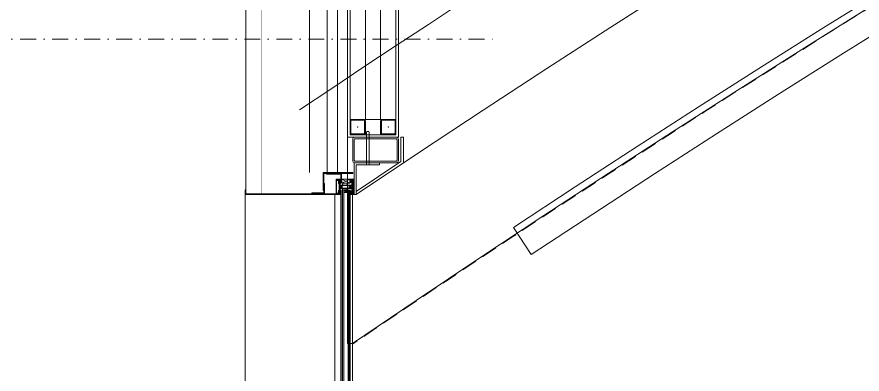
# Model space of a CAD drawing. Extents: x -1299 to 23780, y -3010 to 8106.
# Drawn here: x 12922.4 to 13254.9, y 1053.5 to 1193.8 of the extents above; entities that cross this region are included whole.
import ezdxf

# ---------------------------------------------------------------- set-up
doc = ezdxf.new("R2010")
doc.units = 0
doc.header["$LTSCALE"] = 25
doc.header["$MEASUREMENT"] = 0
for name, pattern in [('DASHDOT2', [0.5, 0.25, -0.125, 0, -0.125]), ('DOT2', [0.125, 0, -0.125]), ('HIDDEN', [0.375, 0.25, -0.125])]:
    doc.linetypes.add(name, pattern=pattern)
doc.layers.get('0').update_dxf_attribs({"color": 9, "lineweight": 9})
for name, color, linetype, lineweight in [('06B', 9, 'Continuous', 9), ('06C', 9, 'Continuous', 9), ('06D', 9, 'Continuous', 9), ('10', 9, 'Continuous', 9), ('11', 9, 'Continuous', 9), ('15', 9, 'Continuous', 9), ('20', 9, 'DOT2', 9), ('24', 9, 'DASHDOT2', 9), ('33', 9, 'BATTING', 9), ('35', 9, 'Continuous', 9), ('40', 9, 'Continuous', 9), ('40B', 9, 'Continuous', 9)]:
    doc.layers.add(name, color=color, linetype=linetype, lineweight=lineweight)
doc.linetypes.add('BATTING', pattern='A,0.0001,-0.1,[134,ltypeshp.shx,S=0.1,R=0,X=-0.1,Y=0],-0.2,[134,ltypeshp.shx,S=0.1,R=180,X=0.1,Y=0],-0.1', length=0.4001)

# ---------------------------------------------------------------- blocks, each defined once
blk = doc.blocks.new('*U486')
at = {"layer": '15'}
for p, q in [((-1.47, -18.95), (-274.83, -18.95)), ((-1.47, -19.35), (-274.83, -19.35)), ((-1.47, -19.42), (-274.83, -19.42)), ((-1.47, -19.82), (-274.83, -19.82)), ((-1.47, -21.42), (-274.83, -21.42)), ((-1.47, -22.02), (-274.83, -22.02)), ((-1.47, -22.1), (-274.83, -22.1)), ((-1.47, -22.7), (-274.83, -22.7))]:
    blk.add_line(p, q, dxfattribs=at)
blk = doc.blocks.new('P-AKS_AUDI')
at = {"layer": '24'}
blk.add_lwpolyline([(-3840, -1600), (-3500, -1600)], dxfattribs=at)
blk = doc.blocks.new('p-profil_bitis')
for p, q in [((-1.5, 2.16), (-3, 5.37)), ((-3, 2.16), (-1.5, 5.37)), ((1.2, 3.05), (2.2, 4.65)), ((2.2, 3.05), (1.2, 4.65))]:
    blk.add_line(p, q)
for points in [[(-2.9, 6.02), (-2.89, 6.01), (-2.88, 6), (-2.88, 6), (-2.87, 6), (-2.48, 6), (-2.47, 6), (-2.46, 6), (-2.46, 6.01), (-2.45, 6.02), (-2.43, 6.06), (-2.41, 6.08), (-2.4, 6.09), (-2.38, 6.09), (-2.37, 6.1), (-2.35, 6.09), (-2.33, 6.09), (-2.32, 6.08), (-2.3, 6.06), (-2.28, 6.01), (-2.27, 6.01), (-2.27, 6), (-2.26, 6), (-2.25, 6), (-1.76, 6), (-1.76, 5.49), (-1.76, 5.48), (-1.77, 5.47), (-1.77, 5.46), (-1.78, 5.46), (-1.79, 5.45), (-1.8, 5.45), (-1.81, 5.45), (-1.82, 5.46), (-1.83, 5.46), (-1.84, 5.47), (-1.89, 5.55), (-1.89, 5.56), (-1.9, 5.57), (-1.9, 5.57), (-1.91, 5.57), (-1.92, 5.57), (-1.93, 5.57), (-1.93, 5.56), (-1.94, 5.55), (-1.99, 5.46), (-1.99, 5.46), (-2, 5.46), (-2, 5.45), (-2.01, 5.45), (-2.02, 5.45), (-2.1, 5.45), (-2.11, 5.45), (-2.12, 5.45), (-2.12, 5.46), (-2.13, 5.46), (-2.13, 5.47), (-2.13, 5.47), (-2.14, 5.48), (-2.14, 5.5), (-2.23, 5.45), (-2.54, 5.45), (-2.62, 5.5), (-2.62, 5.48), (-2.63, 5.47), (-2.63, 5.46), (-2.63, 5.46), (-2.64, 5.45), (-2.65, 5.45), (-2.65, 5.45), (-2.74, 5.45), (-2.75, 5.45), (-2.76, 5.45), (-2.76, 5.46), (-2.77, 5.46), (-2.77, 5.46), (-2.82, 5.55), (-2.83, 5.56), (-2.83, 5.57), (-2.84, 5.57), (-2.85, 5.57), (-2.86, 5.57), (-2.86, 5.57), (-2.87, 5.56), (-2.87, 5.55), (-2.92, 5.47), (-2.93, 5.46), (-2.94, 5.46), (-2.95, 5.45), (-2.96, 5.45), (-2.97, 5.45), (-2.98, 5.46), (-2.99, 5.46), (-2.99, 5.47), (-3, 5.48), (-3, 5.49), (-3, 6.92), (-3, 6.93), (-3, 6.93), (-2.99, 6.94), (-2.99, 6.95), (-2.98, 6.95), (-2.97, 6.95), (-2.37, 6.95), (-2.36, 6.95), (-2.35, 6.95), (-2.35, 6.94), (-2.34, 6.93), (-2.34, 6.93), (-2.34, 6.92), (-2.34, 6.47), (-2.34, 6.44), (-2.32, 6.41), (-2.3, 6.38), (-2.28, 6.37), (-2.25, 6.35), (-2.22, 6.35), (-2.04, 6.35), (-2.03, 6.35), (-2.02, 6.35), (-2.01, 6.36), (-2, 6.37), (-1.99, 6.38), (-1.99, 6.39), (-1.99, 6.4), (-1.99, 6.54), (-2.05, 6.54), (-2.06, 6.54), (-2.08, 6.55), (-2.09, 6.55), (-2.09, 6.56), (-2.1, 6.58), (-2.1, 6.59), (-2.1, 6.6), (-2.1, 6.62), (-2.09, 6.63), (-2.08, 6.65), (-2.07, 6.66), (-2.05, 6.67), (-2.04, 6.68), (-2.02, 6.68), (-1.79, 6.68), (-1.78, 6.68), (-1.78, 6.68), (-1.77, 6.67), (-1.76, 6.66), (-1.76, 6.66), (-1.76, 6.65), (-1.76, 6.4), (-0.65, 6.4), (-0.62, 6.4), (-0.58, 6.39), (-0.56, 6.37), (-0.53, 6.35), (-0.51, 6.32), (-0.5, 6.28), (-0.5, 6.25), (-0.5, 2.04), (-0.5, 2.01), (-0.49, 1.99), (-0.47, 1.96), (-0.45, 1.94), (-0.42, 1.93), (-0.39, 1.92), (-0.36, 1.92), (-0.33, 1.93), (-0.31, 1.94), (-0.29, 1.96), (-0.27, 1.99), (-0.26, 2.01), (-0.25, 2.04), (-0.25, 2.25), (-0.25, 2.26), (-0.25, 2.26), (-0.25, 2.27), (-0.24, 2.28), (-0.23, 2.28), (-0.23, 2.28), (0.22, 2.28), (0.23, 2.28), (0.24, 2.28), (0.25, 2.27), (0.25, 2.26), (0.25, 2.26), (0.26, 2.25), (0.26, 2.04), (0.26, 2.01), (0.27, 1.99), (0.29, 1.96), (0.31, 1.94), (0.33, 1.93), (0.36, 1.92), (0.39, 1.92), (0.42, 1.93), (0.45, 1.94), (0.47, 1.96), (0.49, 1.99), (0.5, 2.01), (0.5, 2.04), (0.5, 6.25), (0.51, 6.29), (0.52, 6.33), (0.54, 6.36), (0.58, 6.38), (0.61, 6.4), (0.65, 6.4), (1.76, 6.4), (1.76, 6.65), (1.76, 6.66), (1.76, 6.66), (1.77, 6.67), (1.77, 6.67), (1.78, 6.68), (1.78, 6.68), (1.79, 6.68), (2.02, 6.68), (2.04, 6.68), (2.06, 6.67), (2.08, 6.66), (2.09, 6.64), (2.1, 6.62), (2.1, 6.6), (2.1, 6.59), (2.1, 6.58), (2.1, 6.57), (2.09, 6.56), (2.08, 6.55), (2.07, 6.54), (2.06, 6.54), (2.05, 6.54), (1.99, 6.54), (1.99, 6.4), (1.99, 6.39), (1.99, 6.38), (2, 6.37), (2.01, 6.36), (2.02, 6.35), (2.03, 6.35), (2.04, 6.35), (2.22, 6.35), (2.25, 6.35), (2.28, 6.37), (2.3, 6.38), (2.32, 6.41), (2.34, 6.44), (2.34, 6.47), (2.34, 6.92), (2.34, 6.93), (2.34, 6.93), (2.35, 6.94), (2.35, 6.95), (2.36, 6.95), (2.37, 6.95), (2.97, 6.95), (2.98, 6.95), (2.98, 6.95), (2.99, 6.94), (2.99, 6.94), (3, 6.93), (3, 6.93), (3, 6.92), (3, 5.49), (3, 5.48), (3, 5.47), (2.99, 5.46), (2.98, 5.46), (2.97, 5.45), (2.96, 5.45), (2.96, 5.45), (2.95, 5.45), (2.94, 5.46), (2.93, 5.46), (2.92, 5.47), (2.87, 5.55), (2.87, 5.56), (2.86, 5.57), (2.86, 5.57), (2.85, 5.57), (2.84, 5.57), (2.83, 5.57), (2.83, 5.56), (2.82, 5.55), (2.77, 5.46), (2.77, 5.46), (2.76, 5.46), (2.76, 5.45), (2.75, 5.45), (2.74, 5.45), (2.65, 5.45), (2.65, 5.45), (2.64, 5.45), (2.63, 5.46), (2.63, 5.46), (2.63, 5.47), (2.62, 5.48), (2.62, 5.5), (2.53, 5.45), (2.22, 5.45), (2.13, 5.5), (2.13, 5.48), (2.13, 5.47), (2.13, 5.47), (2.13, 5.46), (2.12, 5.46), (2.12, 5.45), (2.11, 5.45), (2.1, 5.45), (2.02, 5.45), (2.01, 5.45), (2, 5.45), (1.99, 5.46), (1.99, 5.46), (1.94, 5.55), (1.93, 5.56), (1.93, 5.57), (1.92, 5.57), (1.91, 5.57), (1.9, 5.57), (1.9, 5.57), (1.89, 5.56), (1.89, 5.55), (1.84, 5.47), (1.83, 5.46), (1.82, 5.46), (1.81, 5.45), (1.8, 5.45), (1.79, 5.45), (1.78, 5.46), (1.77, 5.46), (1.77, 5.47), (1.76, 5.48), (1.76, 5.49), (1.76, 6), (2.25, 6), (2.26, 6), (2.26, 6), (2.27, 6.01), (2.27, 6.01), (2.28, 6.01), (2.3, 6.06), (2.31, 6.07), (2.33, 6.09), (2.34, 6.09), (2.36, 6.1), (2.37, 6.1), (2.39, 6.09), (2.4, 6.09), (2.42, 6.07), (2.43, 6.06), (2.45, 6.02), (2.46, 6.01), (2.46, 6), (2.47, 6), (2.48, 6), (2.87, 6), (2.88, 6), (2.88, 6), (2.89, 6.01), (2.9, 6.02), (2.9, 6.02), (2.9, 6.03), (2.9, 6.04), (2.9, 6.05), (2.87, 6.1), (2.86, 6.11), (2.85, 6.11), (2.84, 6.12), (2.83, 6.12), (2.82, 6.12), (2.81, 6.12), (2.8, 6.11), (2.79, 6.11), (2.78, 6.1), (2.74, 6.02), (2.73, 6.01), (2.72, 6.01), (2.72, 6), (2.71, 6), (2.7, 6), (2.69, 6.01), (2.69, 6.01), (2.68, 6.02), (2.64, 6.1), (2.63, 6.11), (2.62, 6.11), (2.61, 6.12), (2.6, 6.12), (2.59, 6.12), (2.58, 6.12), (2.57, 6.11), (2.56, 6.11), (2.55, 6.1), (2.51, 6.02), (2.5, 6.01), (2.5, 6.01), (2.49, 6), (2.48, 6), (2.48, 6), (2.47, 6), (2.46, 6.01), (2.46, 6.01), (2.45, 6.02), (2.41, 6.1), (2.4, 6.11), (2.39, 6.11), (2.38, 6.12), (2.37, 6.12), (2.36, 6.12), (2.35, 6.12), (2.34, 6.11), (2.33, 6.11), (2.32, 6.1), (2.28, 6.02), (2.27, 6.01), (2.26, 6.01), (2.26, 6), (2.25, 6), (2.24, 6), (2.24, 6.01), (2.23, 6.01), (2.22, 6.02), (2.18, 6.1), (2.17, 6.11), (2.16, 6.11), (2.15, 6.12), (2.14, 6.12), (2.13, 6.12), (2.12, 6.12), (2.11, 6.11), (2.1, 6.11), (2.09, 6.1), (2.05, 6.02), (2.04, 6.01), (2.03, 6.01), (2.03, 6), (2.02, 6), (2.01, 6), (2.01, 6.01), (2, 6.01), (1.99, 6.02), (1.95, 6.1), (1.94, 6.11), (1.93, 6.11), (1.92, 6.12), (1.91, 6.12), (1.9, 6.12), (1.89, 6.12), (1.88, 6.11), (1.87, 6.11), (1.86, 6.1), (1.82, 6.02), (1.81, 6.01), (1.81, 6.01), (1.8, 6), (1.79, 6), (1.78, 6), (1.77, 6.01), (1.77, 6.01), (1.76, 6.02), (1.76, 6.02), (1.76, 6.03), (1.76, 6.17), (1.76, 6.18), (1.76, 6.19), (1.75, 6.19), (1.74, 6.2), (1.74, 6.2), (1.73, 6.2), (0.8, 6.2), (0.8, 6.23), (0.79, 6.25), (0.77, 6.27), (0.76, 6.28), (0.73, 6.3), (0.71, 6.3), (0.68, 6.3), (0.66, 6.29), (0.64, 6.28), (0.62, 6.26), (0.61, 6.24), (0.6, 6.22), (0.6, 6.2), (0.6, 6.17), (0.61, 6.15), (0.63, 6.13), (0.65, 6.12), (0.65, 4.3), (1.25, 4.41), (1.26, 4.41), (1.27, 4.4), (1.28, 4.4), (1.29, 4.39), (1.3, 4.38), (1.3, 4.38), (1.3, 4.37), (1.3, 4.36), (1.29, 4.35), (1.29, 4.34), (1.28, 4.33), (1.27, 4.33), (0.65, 4.15), (0.65, 2.51), (1.25, 2.62), (1.26, 2.62), (1.27, 2.61), (1.28, 2.61), (1.29, 2.6), (1.3, 2.59), (1.3, 2.59), (1.3, 2.58), (1.3, 2.57), (1.29, 2.56), (1.29, 2.55), (1.28, 2.54), (1.27, 2.54), (0.64, 2.36), (0.62, 2.35), (0.6, 2.33), (0.59, 2.32), (0.58, 2.3), (0.58, 2.28), (0.58, 1.97), (0.7, 1.97), (0.7, 1.83), (0.26, 1.83), (0.14, 1.95), (0.14, 2.05), (0.14, 2.06), (0.14, 2.06), (0.13, 2.07), (0.13, 2.07), (0.12, 2.08), (0.12, 2.08), (0.11, 2.08), (-0.11, 2.08), (-0.12, 2.08), (-0.12, 2.08), (-0.13, 2.07), (-0.13, 2.07), (-0.14, 2.06), (-0.14, 2.06), (-0.14, 2.05), (-0.14, 1.95), (-0.26, 1.83), (-0.7, 1.83), (-0.7, 1.97), (-0.58, 1.97), (-0.58, 2.28), (-0.58, 2.3), (-0.59, 2.32), (-0.6, 2.34), (-0.62, 2.35), (-0.64, 2.36), (-1.27, 2.54), (-1.28, 2.54), (-1.29, 2.55), (-1.29, 2.56), (-1.3, 2.57), (-1.3, 2.58), (-1.3, 2.59), (-1.3, 2.59), (-1.29, 2.6), (-1.28, 2.61), (-1.27, 2.61), (-1.26, 2.62), (-1.25, 2.62), (-0.65, 2.51), (-0.65, 4.15), (-1.27, 4.33), (-1.28, 4.33), (-1.29, 4.34), (-1.29, 4.35), (-1.3, 4.36), (-1.3, 4.37), (-1.3, 4.38), (-1.3, 4.38), (-1.29, 4.39), (-1.28, 4.4), (-1.27, 4.4), (-1.26, 4.41), (-1.25, 4.41), (-0.65, 4.3), (-0.65, 6.12), (-0.63, 6.13), (-0.61, 6.15), (-0.6, 6.17), (-0.6, 6.2), (-0.6, 6.22), (-0.61, 6.24), (-0.62, 6.26), (-0.64, 6.28), (-0.66, 6.29), (-0.68, 6.3), (-0.71, 6.3), (-0.73, 6.3), (-0.76, 6.28), (-0.77, 6.27), (-0.79, 6.25), (-0.8, 6.23), (-0.8, 6.2), (-1.73, 6.2), (-1.74, 6.2), (-1.74, 6.2), (-1.75, 6.19), (-1.76, 6.19), (-1.76, 6.18), (-1.76, 6.17), (-1.76, 6.03), (-1.76, 6.02), (-1.76, 6.02), (-1.77, 6.01), (-1.78, 6.01), (-1.78, 6), (-1.79, 6), (-1.8, 6), (-1.81, 6.01), (-1.81, 6.01), (-1.82, 6.02), (-1.86, 6.1), (-1.87, 6.11), (-1.88, 6.11), (-1.89, 6.12), (-1.9, 6.12), (-1.91, 6.12), (-1.92, 6.12), (-1.93, 6.11), (-1.94, 6.11), (-1.95, 6.1), (-1.99, 6.02), (-2, 6.01), (-2.01, 6.01), (-2.01, 6), (-2.02, 6), (-2.03, 6), (-2.03, 6.01), (-2.04, 6.01), (-2.05, 6.02), (-2.09, 6.1), (-2.1, 6.11), (-2.11, 6.11), (-2.12, 6.12), (-2.13, 6.12), (-2.14, 6.12), (-2.15, 6.12), (-2.16, 6.11), (-2.17, 6.11), (-2.18, 6.1), (-2.22, 6.02), (-2.23, 6.01), (-2.24, 6.01), (-2.24, 6), (-2.25, 6), (-2.26, 6), (-2.26, 6.01), (-2.27, 6.01), (-2.28, 6.02), (-2.32, 6.1), (-2.33, 6.11), (-2.34, 6.11), (-2.35, 6.12), (-2.36, 6.12), (-2.37, 6.12), (-2.38, 6.12), (-2.39, 6.11), (-2.4, 6.11), (-2.41, 6.1), (-2.45, 6.02), (-2.46, 6.01), (-2.46, 6.01), (-2.47, 6), (-2.48, 6), (-2.48, 6), (-2.49, 6), (-2.5, 6.01), (-2.5, 6.01), (-2.51, 6.02), (-2.55, 6.1), (-2.56, 6.11), (-2.57, 6.11), (-2.58, 6.12), (-2.59, 6.12), (-2.6, 6.12), (-2.61, 6.12), (-2.62, 6.11), (-2.63, 6.11), (-2.64, 6.1), (-2.68, 6.02), (-2.69, 6.01), (-2.69, 6.01), (-2.7, 6), (-2.71, 6), (-2.72, 6), (-2.73, 6.01), (-2.73, 6.01), (-2.74, 6.02), (-2.78, 6.1), (-2.79, 6.11), (-2.8, 6.11), (-2.81, 6.12), (-2.82, 6.12), (-2.83, 6.12), (-2.84, 6.12), (-2.85, 6.11), (-2.86, 6.11), (-2.87, 6.1), (-2.9, 6.05), (-2.9, 6.04), (-2.9, 6.03)], [(-2.81, 6.34), (-2.81, 6.33), (-2.8, 6.33), (-2.8, 6.32), (-2.79, 6.32), (-2.78, 6.32), (-2.56, 6.32), (-2.55, 6.32), (-2.55, 6.32), (-2.54, 6.33), (-2.54, 6.33), (-2.53, 6.34), (-2.53, 6.34), (-2.53, 6.35), (-2.53, 6.77), (-2.53, 6.78), (-2.53, 6.78), (-2.54, 6.79), (-2.54, 6.79), (-2.55, 6.8), (-2.55, 6.8), (-2.56, 6.8), (-2.78, 6.8), (-2.79, 6.8), (-2.79, 6.8), (-2.8, 6.79), (-2.8, 6.79), (-2.81, 6.78), (-2.81, 6.77)], [(2.53, 6.35), (2.53, 6.34), (2.54, 6.33), (2.54, 6.33), (2.55, 6.32), (2.55, 6.32), (2.56, 6.32), (2.78, 6.32), (2.79, 6.32), (2.79, 6.32), (2.8, 6.33), (2.81, 6.33), (2.81, 6.34), (2.81, 6.35), (2.81, 6.77), (2.81, 6.78), (2.81, 6.78), (2.8, 6.79), (2.8, 6.79), (2.79, 6.8), (2.79, 6.8), (2.78, 6.8), (2.56, 6.8), (2.55, 6.8), (2.55, 6.8), (2.54, 6.79), (2.54, 6.79), (2.53, 6.78), (2.53, 6.77)], [(-3, 5.37), (-1.5, 5.37), (-1.5, 2.16), (-3, 2.16)], [(-2.68, 5.61), (-2.67, 5.59), (-2.67, 5.58), (-2.65, 5.58), (-2.64, 5.57), (-2.63, 5.57), (-2.62, 5.57), (-2.62, 5.53), (-2.58, 5.57), (-2.17, 5.57), (-2.14, 5.53), (-2.14, 5.57), (-2.13, 5.57), (-2.12, 5.57), (-2.11, 5.57), (-2.1, 5.58), (-2.09, 5.59), (-2.08, 5.6), (-2.08, 5.61), (-2.08, 5.62), (-2.08, 5.68), (-2.21, 5.81), (-2.55, 5.81), (-2.68, 5.68), (-2.68, 5.62)], [(1.2, 3.05), (1.2, 4.65), (2.2, 4.65), (2.2, 3.05)], [(2.13, 5.57), (2.13, 5.53), (2.17, 5.57), (2.58, 5.57), (2.62, 5.53), (2.62, 5.57), (2.63, 5.57), (2.64, 5.57), (2.65, 5.57), (2.66, 5.58), (2.67, 5.59), (2.68, 5.6), (2.68, 5.61), (2.68, 5.62), (2.68, 5.68), (2.55, 5.81), (2.21, 5.81), (2.08, 5.68), (2.08, 5.62), (2.08, 5.61), (2.08, 5.6), (2.09, 5.59), (2.1, 5.58), (2.11, 5.57), (2.12, 5.57)], [(2.85, 0.85), (2.85, 1), (2.77, 1.14), (2.89, 1.5), (3, 1.5), (3, 0.1), (2.9, 0), (-2.9, 0), (-3, 0.1), (-3, 1.5), (-2.89, 1.5), (-2.77, 1.14), (-2.85, 0.99), (-2.85, 0.85), (-2.87, 0.85), (-2.87, 0.5), (-2.82, 0.45), (-2.47, 0.45), (-2.47, 0.37), (-2.52, 0.32), (-2.82, 0.32), (-2.87, 0.27), (-2.87, 0.18), (-2.82, 0.13), (2.82, 0.13), (2.87, 0.18), (2.87, 0.27), (2.82, 0.32), (2.52, 0.32), (2.47, 0.37), (2.47, 0.45), (2.82, 0.45), (2.87, 0.5), (2.87, 0.85)], [(-2.8, 0.99), (-2.69, 0.82), (-2.63, 0.73), (-2.54, 0.57), (-2.5, 0.55), (-2.47, 0.56), (-2.45, 0.6), (-2.45, 0.85), (-2.4, 0.9), (-1.53, 0.9), (-1.42, 0.94), (-1.38, 1.05), (-1.38, 1.13), (-1.33, 1.18), (-0.02, 1.18), (-0.01, 1.2), (0.01, 1.2), (0.03, 1.18), (1.33, 1.18), (1.38, 1.13), (1.38, 1.05), (1.42, 0.94), (1.53, 0.9), (2.4, 0.9), (2.45, 0.85), (2.45, 0.6), (2.47, 0.56), (2.5, 0.55), (2.54, 0.57), (2.63, 0.73), (2.8, 0.99), (2.78, 1.04), (2.71, 1.07), (2.7, 1.11), (2.7, 1.13), (2.8, 1.5), (2.48, 1.5), (2.4, 1.42), (2.4, 1.36), (2.52, 1.36), (2.52, 1.2), (2.42, 1.1), (1.58, 1.1), (1.58, 1.36), (1.7, 1.36), (1.7, 1.42), (1.62, 1.5), (-1.62, 1.5), (-1.7, 1.42), (-1.7, 1.36), (-1.58, 1.36), (-1.58, 1.1), (-2.42, 1.1), (-2.52, 1.2), (-2.52, 1.36), (-2.4, 1.36), (-2.4, 1.42), (-2.48, 1.5), (-2.8, 1.5), (-2.7, 1.13), (-2.7, 1.11), (-2.71, 1.07), (-2.78, 1.03)]]:
    blk.add_lwpolyline(points, close=True)
for points in [[(0.35, 6.5), (0.3, 6.68), (0.2, 6.79), (0.02, 6.85), (-0.16, 6.81), (-0.3, 6.68), (-0.35, 6.5), (-0.35, 6.55), (-0.36, 6.6), (-0.37, 6.65), (-0.39, 6.69), (-0.42, 6.74), (-0.45, 6.78), (-0.48, 6.82), (-0.52, 6.85), (-0.56, 6.88), (-0.6, 6.9), (-0.65, 6.92), (-0.7, 6.94), (-0.75, 6.95), (-0.8, 6.95), (-1.4, 6.95), (-1.54, 6.89), (-1.6, 6.85), (-2.1, 6.85), (-2.25, 6.78), (-2.3, 6.65), (-2.3, 6.6), (-2.25, 6.47), (-2.14, 6.4), (-2.04, 6.39), (-2.01, 6.53), (-2.11, 6.55), (-2.15, 6.6), (-2.15, 6.65), (-2.1, 6.7), (-1.6, 6.7), (-1.46, 6.76), (-1.4, 6.8), (-0.8, 6.8), (-0.64, 6.75), (-0.55, 6.66), (-0.5, 6.5), (-0.5, 5.15), (-0.4, 5.01), (-0.27, 5.02), (-0.2, 5.17), (-0.25, 5.2), (-0.2, 5.23), (-0.2, 5.35), (-0.25, 5.38), (-0.2, 5.41), (-0.2, 5.53), (-0.25, 5.56), (-0.2, 5.59), (-0.2, 5.71), (-0.25, 5.74), (-0.2, 5.77), (-0.2, 5.89), (-0.25, 5.92), (-0.2, 5.95), (-0.2, 6.07), (-0.25, 6.1), (-0.2, 6.13), (-0.2, 6.25), (-0.25, 6.28), (-0.2, 6.31), (-0.2, 6.5), (-0.12, 6.66), (0.02, 6.7), (0.12, 6.66), (0.2, 6.5), (0.2, 6.4), (0.25, 6.37), (0.2, 6.34), (0.2, 6.22), (0.25, 6.19), (0.2, 6.16), (0.2, 6.04), (0.25, 6.01), (0.2, 5.98), (0.2, 5.86), (0.25, 5.83), (0.2, 5.8), (0.2, 5.68), (0.25, 5.65), (0.2, 5.62), (0.2, 5.5), (0.25, 5.47), (0.2, 5.44), (0.2, 5.32), (0.25, 5.29), (0.2, 5.26), (0.2, 5.15), (0.3, 5.01), (0.4, 5.01), (0.5, 5.15), (0.5, 6.5), (0.55, 6.66), (0.64, 6.75), (0.8, 6.8), (1.4, 6.8), (1.46, 6.76), (1.6, 6.7), (2.1, 6.7), (2.15, 6.65), (2.15, 6.6), (2.11, 6.55), (2.01, 6.53), (2.04, 6.39), (2.13, 6.4), (2.25, 6.47), (2.3, 6.6), (2.3, 6.65), (2.23, 6.8), (2.1, 6.85), (1.6, 6.85), (1.54, 6.89), (1.4, 6.95), (0.8, 6.95), (0.75, 6.95), (0.7, 6.94), (0.65, 6.92), (0.61, 6.9), (0.56, 6.88), (0.52, 6.85), (0.48, 6.82), (0.45, 6.78), (0.42, 6.74), (0.4, 6.69), (0.38, 6.65), (0.36, 6.6), (0.35, 6.55), (0.35, 6.5), (0.35, 5.15)], [(-0.35, 6.5), (-0.35, 5.15)]]:
    blk.add_lwpolyline(points)
for points in [[(-1.77, 1.34, -10), (-1.77, 1.49, -10), (-1.76, 1.51, -10), (-1.73, 1.52, -10), (-1.64, 1.5, -10), (-1.48, 1.5, -10), (-1.48, 1.74, -10), (-1.52, 1.81, -10), (-1.54, 1.83, -10), (-1.57, 1.81, -10), (-1.62, 1.73, -10), (-1.65, 1.71, -10), (-1.69, 1.73, -10), (-1.74, 1.81, -10), (-1.77, 1.83, -10), (-1.79, 1.81, -10), (-1.84, 1.73, -10), (-1.88, 1.71, -10), (-1.91, 1.73, -10), (-1.96, 1.81, -10), (-1.99, 1.83, -10), (-2.01, 1.81, -10), (-2.06, 1.73, -10), (-2.09, 1.71, -10), (-2.13, 1.73, -10), (-2.18, 1.81, -10), (-2.2, 1.83, -10), (-2.23, 1.81, -10), (-2.28, 1.73, -10), (-2.31, 1.71, -10), (-2.35, 1.73, -10), (-2.4, 1.81, -10), (-2.42, 1.83, -10), (-2.45, 1.81, -10), (-2.5, 1.73, -10), (-2.53, 1.71, -10), (-2.57, 1.73, -10), (-2.62, 1.81, -10), (-2.64, 1.83, -10), (-2.67, 1.81, -10), (-2.74, 1.69, -10), (-2.86, 1.65, -10), (-2.95, 1.78, -10), (-3.09, 1.83, -10), (-3.21, 1.83, -10), (-3.23, 1.82, -10), (-3.24, 1.79, -10), (-3.23, 1.78, -10), (-3.14, 1.76, -10), (-3.02, 1.69, -10), (-2.98, 1.62, -10), (-2.98, 1.5, -10), (-2.55, 1.5, -10), (-2.46, 1.52, -10), (-2.45, 1.52, -10), (-2.44, 1.52, -10), (-2.43, 1.49, -10), (-2.43, 1.34, -10), (-2.54, 1.34, -10), (-2.54, 1.31, -10), (-2.38, 1.16, -10), (-2.34, 1.14, -10), (-2.22, 1.2, -10), (-1.97, 1.2, -10), (-1.86, 1.14, -10), (-1.8, 1.16, -10), (-1.66, 1.31, -10), (-1.66, 1.34, -10), (-1.77, 1.34, -10)], [(-1.89, 1.35, -10), (-1.93, 1.31, -10), (-2.26, 1.31, -10), (-2.31, 1.35, -10), (-2.31, 1.47, -10), (-2.26, 1.51, -10), (-1.93, 1.51, -10), (-1.89, 1.47, -10), (-1.89, 1.46, -10), (-1.89, 1.35, -10)], [(1.76, 1.34, -10), (1.76, 1.49, -10), (1.76, 1.51, -10), (1.73, 1.52, -10), (1.64, 1.5, -10), (1.48, 1.5, -10), (1.48, 1.74, -10), (1.52, 1.81, -10), (1.54, 1.83, -10), (1.57, 1.81, -10), (1.62, 1.73, -10), (1.65, 1.71, -10), (1.69, 1.73, -10), (1.74, 1.81, -10), (1.76, 1.83, -10), (1.79, 1.81, -10), (1.84, 1.73, -10), (1.88, 1.71, -10), (1.91, 1.73, -10), (1.96, 1.81, -10), (1.99, 1.83, -10), (2.01, 1.81, -10), (2.06, 1.73, -10), (2.09, 1.71, -10), (2.13, 1.73, -10), (2.18, 1.81, -10), (2.2, 1.83, -10), (2.23, 1.81, -10), (2.28, 1.73, -10), (2.31, 1.71, -10), (2.35, 1.73, -10), (2.4, 1.81, -10), (2.42, 1.83, -10), (2.45, 1.81, -10), (2.5, 1.73, -10), (2.53, 1.71, -10), (2.57, 1.73, -10), (2.62, 1.81, -10), (2.64, 1.83, -10), (2.67, 1.81, -10), (2.74, 1.69, -10), (2.86, 1.65, -10), (2.95, 1.78, -10), (3.09, 1.83, -10), (3.21, 1.83, -10), (3.23, 1.82, -10), (3.24, 1.79, -10), (3.23, 1.78, -10), (3.14, 1.76, -10), (3.02, 1.69, -10), (2.98, 1.62, -10), (2.98, 1.5, -10), (2.55, 1.5, -10), (2.46, 1.52, -10), (2.45, 1.52, -10), (2.44, 1.52, -10), (2.42, 1.49, -10), (2.42, 1.34, -10), (2.53, 1.34, -10), (2.53, 1.31, -10), (2.38, 1.16, -10), (2.34, 1.14, -10), (2.22, 1.2, -10), (1.97, 1.2, -10), (1.86, 1.14, -10), (1.8, 1.16, -10), (1.65, 1.31, -10), (1.65, 1.34, -10), (1.76, 1.34, -10)], [(1.88, 1.35, -10), (1.93, 1.31, -10), (2.26, 1.31, -10), (2.3, 1.35, -10), (2.3, 1.47, -10), (2.26, 1.51, -10), (1.93, 1.51, -10), (1.89, 1.47, -10), (1.88, 1.46, -10), (1.88, 1.35, -10)]]:
    blk.add_polyline3d(points)
blk = doc.blocks.new('prf-60x60')
for points in [[(-2.5, -6), (2.5, -6, 0.414214), (3, -5.5), (3, -0.5, 0.414214), (2.5, 0), (-2.5, 0, 0.414214), (-3, -0.5), (-3, -5.5, 0.414214)], [(-2.5, -5.7), (2.5, -5.7, 0.414214), (2.7, -5.5), (2.7, -0.5, 0.414214), (2.5, -0.3), (-2.5, -0.3, 0.414214), (-2.7, -0.5), (-2.7, -5.5, 0.414214)]]:
    blk.add_lwpolyline(points, format="xyb", close=True)
at = {"color": 252}
blk.add_point((0, -3), dxfattribs=at)
blk = doc.blocks.new('p-2. kat planı')
at = {"layer": '06C'}
blk.add_lwpolyline([(13012.5, 1124.33), (13012.5, 1124.33), (13012.5, 2865), (16712.5, 2865), (16712.49, 2206.39)], dxfattribs=at)
blk.add_lwpolyline([(13012.5, 1124.33), (13012.5, 1124.33), (13012.5, 2865), (16712.5, 2865), (16712.49, 2206.39)], dxfattribs=at)
at = {"layer": '06D'}
for points in [[(13037.5, 1132.63), (13037.5, 1452.1)], [(13044.5, 1132.63), (13044.5, 1450.03), (13052.5, 1450.03)], [(13052.5, 1146.51), (13052.5, 1132.63)], [(15478.82, 284.7), (13012.2, 284.7), (13012.2, 1124.03)], [(13047.5, 1124.03), (13047.5, 320), (15478.82, 320)]]:
    blk.add_lwpolyline(points, dxfattribs=at)
blk.add_lwpolyline([(13059.5, 1444), (13065.5, 1444), (13065.5, 1153.51), (13059.5, 1153.51)], close=True, dxfattribs=at)
at = {"layer": '10'}
for points, const_width in [([(13018.5, 1124.33), (13018.5, 2859), (16706.5, 2859), (16706.5, 2206.39)], 0.2), ([(13018.5, 1124.33), (13018.5, 2859), (16706.5, 2859), (16706.5, 2206.39)], 0.2), ([(13041.5, 1124.63), (13041.5, 1456.81)], 0.1)]:
    blk.add_lwpolyline(points, dxfattribs=dict(at, const_width=const_width))
blk.add_lwpolyline([(13060.97, 1135.71), (13060.97, 1148.53), (13060.84, 1148.71), (13060.09, 1148.71), (13059.97, 1148.53), (13059.97, 1135.71)], dxfattribs=at)
for points in [[(13054.5, 1145.81), (13054.5, 1137.21, 0.412203), (13055.2, 1136.51), (13071.8, 1136.51, 0.414214), (13072.5, 1137.21), (13072.5, 1145.81, 0.414214), (13071.8, 1146.51), (13055.2, 1146.51, 0.414214), (13054.5, 1145.81), (13054.5, 1137.21)], [(13055.06, 1137.49), (13055.06, 1145.53, -0.414214), (13055.48, 1145.95), (13071.52, 1145.95, -0.414214), (13071.94, 1145.53), (13071.94, 1137.49, -0.414214), (13071.52, 1137.07), (13055.48, 1137.07, -0.414214), (13055.06, 1137.49, -1)]]:
    blk.add_lwpolyline(points, format="xyb", dxfattribs=at)
for points in [[(13065.07, 1136.51), (13055.07, 1136.51), (13055.07, 1124.03), (13055.87, 1124.03), (13055.87, 1135.71), (13055.87, 1135.71), (13065.07, 1135.71)], [(13042.87, 1125.57), (13043.17, 1125.57), (13043.17, 1132.33), (13054.59, 1132.33), (13054.59, 1132.63), (13042.87, 1132.63)], [(13050.14, 1128.65), (13049.84, 1128.65), (13049.84, 1132.03), (13044.14, 1132.03), (13044.14, 1132.33), (13050.14, 1132.33)], [(13043.47, 1124.33), (13043.47, 1128.33), (13043.17, 1128.33), (13043.17, 1124.63), (13038.47, 1124.63), (13038.47, 1124.33), (13043.47, 1124.33)], [(13012.2, 1125.92), (13012.2, 1124.03), (13048.15, 1124.03), (13048.15, 1124.33), (13012.5, 1124.33), (13012.5, 1125.92)]]:
    blk.add_lwpolyline(points, close=True, dxfattribs=at)
at = {"layer": '11'}
for points in [[(13052.5, 1451), (13072.5, 1451), (13072.5, 1146.51), (13052.5, 1146.51)], [(13053.5, 1450), (13071.5, 1450), (13071.5, 1147.51), (13053.5, 1147.51)], [(13074.5, 1146.51), (13074.5, 1136.46), (13055.87, 1124.03), (13055.87, 1125.23), (13073.5, 1136.99), (13073.5, 1146.51)]]:
    blk.add_lwpolyline(points, close=True, dxfattribs=at)
at = {"layer": '20', "linetype": 'HIDDEN'}
blk.add_lwpolyline([(16671.49, 2158.03, 0.152192), (13054.42, 1065.28, 0.152192)], format="xyb", dxfattribs=at)
at = {"layer": '33', "ltscale": 0.4}
blk.add_lwpolyline([(13048.44, 1452.1), (13048.5, 1132.63), (13048.5, 1132.63)], dxfattribs=at)
at = {"layer": '40'}
blk.add_lwpolyline([(13054.42, 704.15, -0.030791), (13682.75, 1104.54), (13576.46, 1296.45, -0.024013), (14116.78, 1562.65), (14175.16, 1426.96), (14212.09, 1442.78), (14154.09, 1578.71, -0.023167), (14698.59, 1781.77), (14742.74, 1640.76), (14781.91, 1653.34), (14736.69, 1793.87, -0.023228), (15300.09, 1942.43), (15330.55, 1797.88), (15369.84, 1806.22), (15339.16, 1950.68, -0.024001), (15933.76, 2044.81), (15957.63, 1826.73, -0.029535), (16671.45, 1862.43), (16671.45, 2206.09), (16650.5, 2206.09, 0.149972), (13055.87, 1124.03), (13054.42, 1124.03)], format="xyb", close=True, dxfattribs=at)
at = {"layer": '40B'}
blk.add_lwpolyline([(13052.5, 1837.5), (13052.5, 1065.5), (13054.42, 1065.5, -0.152186), (16671.45, 2158.21), (16671.45, 2226.09), (16672.5, 2226.09), (16672.5, 2372.5), (15945, 2372.5), (15945, 2365), (14187.5, 2363), (14187.5, 2825), (13845, 2825), (13845, 1845), (13845, 1837.5)], format="xyb", close=True, dxfattribs=at)
at = {"layer": '10'}
for p in [(13056.5, 1153.51), (13068.5, 1153.51)]:
    blk.add_blockref('prf-60x60', p, dxfattribs=at)
at = {"layer": '10', "rotation": 270}
for name, p in [('p-profil_bitis', (13048.03, 1127.03)), ('*U486', (13072.5, 851))]:
    blk.add_blockref(name, p, dxfattribs=at)
at = {"layer": '24'}
blk.add_blockref('P-AKS_AUDI', (16612.5, 2785), dxfattribs=at)
blk = doc.blocks.new('p-egikduvar')
at = {"layer": '06D'}
blk.add_lwpolyline([(-628.33, 19.48), (-628.33, -400.4, -0.030791), (0, 0), (-106.29, 191.91)], format="xyb", dxfattribs=at)

msp = doc.modelspace()

# ---------------------------------------------------------------- linework, layer by layer
at = {"layer": '06B'}
for points in [[(13055.87, 1124.03, -0.149972), (16650.5, 2206.09)], [(13033.61, 1157.26, -0.075525), (14783.96, 1979.92, -0.075525)]]:
    msp.add_lwpolyline(points, format="xyb", dxfattribs=at)
at = {"layer": '06C'}
msp.add_lwpolyline([(13124.69, 1100.45), (13117.7, 1111.05, -0.146397), (16605.5, 2161.14), (16605.5, 2148.44, 0.146396), (13124.69, 1100.45, 3.321415)], format="xyb", dxfattribs=at)
at = {"layer": '35'}
msp.add_lwpolyline([(16670.8, 1862.43, 0.158669), (13096.04, 734.16, 0.158669)], format="xyb", dxfattribs=at)

# ---------------------------------------------------------------- block references
msp.add_blockref('p-2. kat planı', (0, 0))
at = {"layer": '06D'}
msp.add_blockref('p-egikduvar', (13682.75, 1104.54), dxfattribs=at)

doc.saveas('drawing.dxf')
